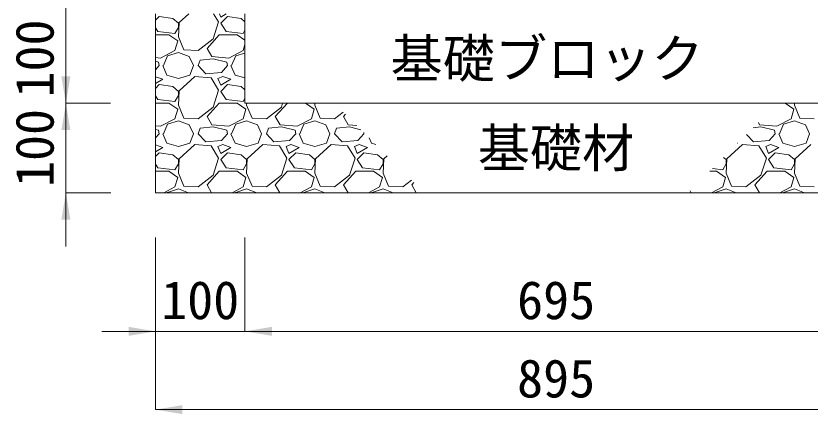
# Model space of a CAD drawing. Units: millimetres at full size. Extents: x 187207 to 255567, y 882048 to 905686.
# Drawn here: x 208067 to 208954, y 896393 to 896838 of the extents above; entities that cross this region are included whole.
import ezdxf
from ezdxf.enums import TextEntityAlignment as Align

# ---------------------------------------------------------------- set-up
doc = ezdxf.new("R2010")
doc.units = ezdxf.units.MM
doc.header["$LTSCALE"] = 20
for name, color, linetype, lineweight in [('基礎ブロック', 2, 'Continuous', 13), ('基礎材', 7, 'Continuous', 15), ('寸法線', 7, 'Continuous', 13), ('ﾊｯﾁﾝｸﾞ', 7, 'Continuous', 5)]:
    doc.layers.add(name, color=color, linetype=linetype, lineweight=lineweight)
doc.layers.add('文字', color=7, linetype='Continuous')
doc.styles.add('ＭＳ ゴシック', font='')
doc.styles.get('ＭＳ ゴシック').set_extended_font_data('MS Gothic')

# ---------------------------------------------------------------- blocks, each defined once
blk = doc.blocks.new('filled_arrow')
at = {"color": 0, "linetype": 'Continuous', "lineweight": -2}
blk.add_solid([(7.5, 1.25), (0, 0), (7.5, -1.25)], dxfattribs=at)

msp = doc.modelspace()

# ---------------------------------------------------------------- linework, layer by layer
at = {"layer": '基礎ブロック'}
for q in [(208322.37, 896840.37), (209017.37, 896740.37)]:
    msp.add_line((208322.37, 896740.37), q, dxfattribs=at)
at = {"layer": '基礎材'}
for p, q in [((208222.37, 896840.37), (208222.37, 896640.37)), ((208222.37, 896640.37), (209117.37, 896640.37))]:
    msp.add_line(p, q, dxfattribs=at)
at = {"layer": '寸法線'}
for p, q in [((208122.35, 896680.37), (208122.35, 896900.37)), ((208122.35, 896580.37), (208122.35, 896800.37)), ((208172.35, 896740.37), (208122.35, 896740.37)), ((208172.35, 896740.37), (208122.35, 896740.37)), ((208172.37, 896640.37), (208122.35, 896640.37)), ((208222.37, 896590.37), (208222.37, 896485.43)), ((208222.37, 896590.37), (208222.37, 896397.93)), ((208322.37, 896590.37), (208322.37, 896485.43)), ((208322.37, 896590.37), (208322.37, 896485.43)), ((208162.37, 896485.43), (208382.37, 896485.43)), ((208322.37, 896485.43), (209017.37, 896485.43)), ((209117.37, 896397.93), (208222.37, 896397.93))]:
    msp.add_line(p, q, dxfattribs=at)
at = {"layer": 'ﾊｯﾁﾝｸﾞ'}
for p, q in [((208259.53, 896840.37), (208248.75, 896830.53)), ((208292.95, 896831.29), (208287.4, 896840.37)), ((208293.74, 896840.37), (208295.23, 896836.62)), ((208295.23, 896836.62), (208301.48, 896840.37)), ((208226.65, 896837.39), (208222.35, 896833.08)), ((208241.89, 896835.1), (208226.65, 896837.39)), ((208247.99, 896829.77), (208241.89, 896835.1)), ((208248.75, 896830.53), (208247.99, 896814.53)), ((208247.99, 896825.19), (208247.99, 896829.77)), ((208286.85, 896812.24), (208292.95, 896831.29)), ((208302.85, 896837.39), (208295.23, 896829.77)), ((208295.23, 896829.77), (208301.33, 896820.62)), ((208318.09, 896835.1), (208302.85, 896837.39)), ((208322.35, 896831.38), (208318.09, 896835.1)), ((208222.35, 896824.79), (208225.13, 896820.62)), ((208225.13, 896820.62), (208244.18, 896818.34)), ((208244.18, 896818.34), (208247.99, 896825.19)), ((208301.33, 896820.62), (208320.38, 896818.34)), ((208320.38, 896818.34), (208322.35, 896821.88)), ((208222.35, 896816.81), (208237.32, 896816.81)), ((208237.32, 896816.81), (208247.23, 896809.95)), ((208247.99, 896814.53), (208254.09, 896800.05)), ((208270.09, 896799.29), (208286.85, 896812.24)), ((208279.99, 896801.57), (208293.71, 896816.81)), ((208293.71, 896816.81), (208313.52, 896816.81)), ((208313.52, 896816.81), (208322.35, 896810.7)), ((208247.23, 896809.95), (208244.18, 896799.29)), ((208322.35, 896806.18), (208320.38, 896799.29)), ((208244.18, 896799.29), (208228.18, 896790.9)), ((208231.23, 896782.52), (208235.8, 896793.19)), ((208235.8, 896793.19), (208247.99, 896797)), ((208247.99, 896797), (208260.18, 896792.43)), ((208254.09, 896800.05), (208270.09, 896799.29)), ((208285.33, 896792.43), (208279.99, 896801.57)), ((208320.38, 896799.29), (208304.38, 896790.9)), ((208307.43, 896782.52), (208312, 896793.19)), ((208312, 896793.19), (208322.35, 896796.42)), ((208228.18, 896790.9), (208222.35, 896791.37)), ((208225.89, 896786.33), (208222.35, 896787.22)), ((208226.65, 896782.52), (208225.89, 896786.33)), ((208260.18, 896792.43), (208264.75, 896782.52)), ((208270.09, 896782.52), (208272.37, 896788.62)), ((208286.85, 896790.14), (208272.37, 896788.62)), ((208304.38, 896790.9), (208285.33, 896792.43)), ((208302.09, 896786.33), (208286.85, 896790.14)), ((208302.85, 896782.52), (208302.09, 896786.33)), ((208226.65, 896782.52), (208222.35, 896777.74)), ((208230.46, 896782.52), (208235.04, 896771.85)), ((208260.94, 896771.85), (208264.75, 896782.52)), ((208278.47, 896773.38), (208270.09, 896782.52)), ((208302.85, 896782.52), (208296, 896774.9)), ((208306.66, 896782.52), (208311.24, 896771.85)), ((208230.46, 896767.28), (208222.35, 896769.99)), ((208222.35, 896762.41), (208230.46, 896767.28)), ((208235.04, 896771.85), (208247.99, 896768.04)), ((208247.99, 896768.04), (208260.94, 896771.85)), ((208266.28, 896770.33), (208248.75, 896754.33)), ((208284.57, 896768.81), (208266.28, 896770.33)), ((208296, 896774.9), (208278.47, 896773.38)), ((208292.95, 896755.09), (208284.57, 896768.81)), ((208297.52, 896770.33), (208292.19, 896768.04)), ((208292.19, 896768.04), (208295.23, 896760.42)), ((208295.23, 896760.42), (208306.66, 896767.28)), ((208306.66, 896767.28), (208297.52, 896770.33)), ((208311.24, 896771.85), (208322.35, 896768.59)), ((208226.65, 896761.19), (208222.35, 896756.88)), ((208241.89, 896758.9), (208226.65, 896761.19)), ((208247.99, 896753.57), (208241.89, 896758.9)), ((208302.85, 896761.19), (208295.23, 896753.57)), ((208318.09, 896758.9), (208302.85, 896761.19)), ((208322.35, 896755.18), (208318.09, 896758.9)), ((208244.18, 896742.14), (208247.99, 896748.99)), ((208248.75, 896754.33), (208247.99, 896738.33)), ((208247.99, 896748.99), (208247.99, 896753.57)), ((208286.85, 896736.04), (208292.95, 896755.09)), ((208295.23, 896753.57), (208301.33, 896744.42)), ((208222.35, 896748.59), (208225.13, 896744.42)), ((208222.35, 896740.61), (208237.32, 896740.61)), ((208225.13, 896744.42), (208244.18, 896742.14)), ((208237.32, 896740.61), (208247.23, 896733.75)), ((208279.99, 896725.37), (208293.71, 896740.61)), ((208293.71, 896740.61), (208313.52, 896740.61)), ((208301.33, 896744.42), (208320.38, 896742.14)), ((208313.52, 896740.61), (208323.43, 896733.75)), ((208320.38, 896742.14), (208322.35, 896745.68)), ((208324.29, 896740.37), (208324.19, 896738.33)), ((208356.19, 896725.37), (208369.69, 896740.37)), ((208363.05, 896736.04), (208364.44, 896740.37)), ((208390.07, 896740.37), (208399.63, 896733.75)), ((208400.49, 896740.37), (208400.39, 896738.33)), ((208925.7, 896740.37), (208935.25, 896733.75)), ((208936.11, 896740.37), (208936.01, 896738.33)), ((208247.23, 896733.75), (208244.18, 896723.09)), ((208247.99, 896738.33), (208254.09, 896723.85)), ((208270.09, 896723.09), (208286.85, 896736.04)), ((208323.43, 896733.75), (208320.38, 896723.09)), ((208324.19, 896738.33), (208330.29, 896723.85)), ((208346.29, 896723.09), (208363.05, 896736.04)), ((208399.63, 896733.75), (208396.58, 896723.09)), ((208400.39, 896738.33), (208406.49, 896723.85)), ((208935.25, 896733.75), (208932.2, 896723.09)), ((208936.01, 896738.33), (208942.11, 896723.85)), ((208244.18, 896723.09), (208228.18, 896714.7)), ((208254.09, 896723.85), (208270.09, 896723.09)), ((208285.33, 896716.23), (208279.99, 896725.37)), ((208320.38, 896723.09), (208304.38, 896714.7)), ((208330.29, 896723.85), (208346.29, 896723.09)), ((208361.53, 896716.23), (208356.19, 896725.37)), ((208396.58, 896723.09), (208380.58, 896714.7)), ((208406.49, 896723.85), (208422.49, 896723.09)), ((208422.49, 896723.09), (208432.16, 896730.56)), ((208432.39, 896725.37), (208434.74, 896727.98)), ((208437.73, 896716.23), (208432.39, 896725.37)), ((208932.2, 896723.09), (208916.2, 896714.7)), ((208942.11, 896723.85), (208958.11, 896723.09)), ((208228.18, 896714.7), (208222.35, 896715.17)), ((208231.23, 896706.32), (208235.8, 896716.99)), ((208235.8, 896716.99), (208247.99, 896720.8)), ((208247.99, 896720.8), (208260.18, 896716.23)), ((208260.18, 896716.23), (208264.75, 896706.32)), ((208286.85, 896713.94), (208272.37, 896712.42)), ((208304.38, 896714.7), (208285.33, 896716.23)), ((208302.09, 896710.13), (208286.85, 896713.94)), ((208307.43, 896706.32), (208312, 896716.99)), ((208312, 896716.99), (208324.19, 896720.8)), ((208324.19, 896720.8), (208336.38, 896716.23)), ((208336.38, 896716.23), (208340.95, 896706.32)), ((208363.05, 896713.94), (208348.57, 896712.42)), ((208380.58, 896714.7), (208361.53, 896716.23)), ((208378.29, 896710.13), (208363.05, 896713.94)), ((208383.63, 896706.32), (208388.2, 896716.99)), ((208388.2, 896716.99), (208400.39, 896720.8)), ((208400.39, 896720.8), (208412.58, 896716.23)), ((208412.58, 896716.23), (208417.15, 896706.32)), ((208439.25, 896713.94), (208424.77, 896712.42)), ((208447.25, 896715.47), (208437.73, 896716.23)), ((208451.95, 896710.77), (208439.25, 896713.94)), ((208898.68, 896713.94), (208890.04, 896713.03)), ((208897.15, 896716.23), (208895.71, 896718.7)), ((208916.2, 896714.7), (208897.15, 896716.23)), ((208913.92, 896710.13), (208898.68, 896713.94)), ((208919.25, 896706.32), (208923.82, 896716.99)), ((208923.82, 896716.99), (208936.01, 896720.8)), ((208936.01, 896720.8), (208948.21, 896716.23)), ((208948.21, 896716.23), (208952.78, 896706.32)), ((208225.89, 896710.13), (208222.35, 896711.02)), ((208226.65, 896706.32), (208222.35, 896701.54)), ((208226.65, 896706.32), (208225.89, 896710.13)), ((208230.46, 896706.32), (208235.04, 896695.65)), ((208260.94, 896695.65), (208264.75, 896706.32)), ((208270.09, 896706.32), (208272.37, 896712.42)), ((208278.47, 896697.18), (208270.09, 896706.32)), ((208302.85, 896706.32), (208296, 896698.7)), ((208302.85, 896706.32), (208302.09, 896710.13)), ((208306.66, 896706.32), (208311.24, 896695.65)), ((208337.14, 896695.65), (208340.95, 896706.32)), ((208346.29, 896706.32), (208348.57, 896712.42)), ((208354.67, 896697.18), (208346.29, 896706.32)), ((208379.05, 896706.32), (208372.2, 896698.7)), ((208379.05, 896706.32), (208378.29, 896710.13)), ((208382.86, 896706.32), (208387.44, 896695.65)), ((208413.34, 896695.65), (208417.15, 896706.32)), ((208422.49, 896706.32), (208424.77, 896712.42)), ((208430.87, 896697.18), (208422.49, 896706.32)), ((208455.25, 896706.32), (208448.4, 896698.7)), ((208455.25, 896706.32), (208454.97, 896707.75)), ((208890.29, 896697.18), (208882.59, 896705.58)), ((208914.68, 896706.32), (208907.82, 896698.7)), ((208914.68, 896706.32), (208913.92, 896710.13)), ((208918.49, 896706.32), (208923.06, 896695.65)), ((208948.97, 896695.65), (208952.78, 896706.32)), ((208235.04, 896695.65), (208247.99, 896691.84)), ((208247.99, 896691.84), (208260.94, 896695.65)), ((208296, 896698.7), (208278.47, 896697.18)), ((208311.24, 896695.65), (208324.19, 896691.84)), ((208324.19, 896691.84), (208337.14, 896695.65)), ((208372.2, 896698.7), (208354.67, 896697.18)), ((208387.44, 896695.65), (208400.39, 896691.84)), ((208400.39, 896691.84), (208413.34, 896695.65)), ((208448.4, 896698.7), (208430.87, 896697.18)), ((208461.06, 896701.66), (208463.64, 896695.65)), ((208463.64, 896695.65), (208468.5, 896694.22)), ((208872.61, 896695.61), (208872.77, 896695.65)), ((208872.77, 896695.65), (208872.83, 896695.83)), ((208907.82, 896698.7), (208890.29, 896697.18)), ((208923.06, 896695.65), (208936.01, 896691.84)), ((208936.01, 896691.84), (208948.97, 896695.65)), ((208230.46, 896691.08), (208222.35, 896693.79)), ((208222.35, 896686.21), (208230.46, 896691.08)), ((208266.28, 896694.13), (208248.75, 896678.13)), ((208284.57, 896692.61), (208266.28, 896694.13)), ((208292.95, 896678.89), (208284.57, 896692.61)), ((208297.52, 896694.13), (208292.19, 896691.84)), ((208292.19, 896691.84), (208295.23, 896684.22)), ((208295.23, 896684.22), (208306.66, 896691.08)), ((208306.66, 896691.08), (208297.52, 896694.13)), ((208342.48, 896694.13), (208324.95, 896678.13)), ((208360.77, 896692.61), (208342.48, 896694.13)), ((208369.15, 896678.89), (208360.77, 896692.61)), ((208373.72, 896694.13), (208368.39, 896691.84)), ((208368.39, 896691.84), (208371.43, 896684.22)), ((208371.43, 896684.22), (208382.86, 896691.08)), ((208382.86, 896691.08), (208373.72, 896694.13)), ((208418.68, 896694.13), (208401.15, 896678.13)), ((208436.97, 896692.61), (208418.68, 896694.13)), ((208445.35, 896678.89), (208436.97, 896692.61)), ((208449.92, 896694.13), (208444.59, 896691.84)), ((208444.59, 896691.84), (208447.63, 896684.22)), ((208447.63, 896684.22), (208459.06, 896691.08)), ((208459.06, 896691.08), (208449.92, 896694.13)), ((208878.1, 896694.13), (208860.58, 896678.13)), ((208896.39, 896692.61), (208878.1, 896694.13)), ((208904.77, 896678.89), (208896.39, 896692.61)), ((208909.34, 896694.13), (208904.01, 896691.84)), ((208904.01, 896691.84), (208907.06, 896684.22)), ((208907.06, 896684.22), (208918.49, 896691.08)), ((208918.49, 896691.08), (208909.34, 896694.13)), ((208954.3, 896694.13), (208936.78, 896678.13)), ((208226.65, 896684.99), (208222.35, 896680.68)), ((208241.89, 896682.7), (208226.65, 896684.99)), ((208247.99, 896677.37), (208241.89, 896682.7)), ((208248.75, 896678.13), (208247.99, 896662.13)), ((208286.85, 896659.84), (208292.95, 896678.89)), ((208302.85, 896684.99), (208295.23, 896677.37)), ((208318.09, 896682.7), (208302.85, 896684.99)), ((208324.19, 896677.37), (208318.09, 896682.7)), ((208324.95, 896678.13), (208324.19, 896662.13)), ((208363.05, 896659.84), (208369.15, 896678.89)), ((208379.05, 896684.99), (208371.43, 896677.37)), ((208394.29, 896682.7), (208379.05, 896684.99)), ((208400.39, 896677.37), (208394.29, 896682.7)), ((208401.15, 896678.13), (208400.39, 896662.13)), ((208439.25, 896659.84), (208445.35, 896678.89)), ((208455.25, 896684.99), (208447.63, 896677.37)), ((208470.49, 896682.7), (208455.25, 896684.99)), ((208476.59, 896677.37), (208470.49, 896682.7)), ((208477.35, 896678.13), (208476.59, 896662.13)), ((208481.14, 896681.58), (208477.35, 896678.13)), ((208859.81, 896677.37), (208856.91, 896679.91)), ((208860.58, 896678.13), (208859.81, 896662.13)), ((208898.68, 896659.84), (208904.77, 896678.89)), ((208914.68, 896684.99), (208907.06, 896677.37)), ((208929.92, 896682.7), (208914.68, 896684.99)), ((208936.01, 896677.37), (208929.92, 896682.7)), ((208936.78, 896678.13), (208936.01, 896662.13)), ((208222.35, 896672.39), (208225.13, 896668.22)), ((208244.18, 896665.94), (208247.99, 896672.79)), ((208247.99, 896672.79), (208247.99, 896677.37)), ((208295.23, 896677.37), (208301.33, 896668.22)), ((208320.38, 896665.94), (208324.19, 896672.79)), ((208324.19, 896672.79), (208324.19, 896677.37)), ((208371.43, 896677.37), (208377.53, 896668.22)), ((208396.58, 896665.94), (208400.39, 896672.79)), ((208400.39, 896672.79), (208400.39, 896677.37)), ((208447.63, 896677.37), (208453.73, 896668.22)), ((208472.78, 896665.94), (208476.59, 896672.79)), ((208476.59, 896672.79), (208476.59, 896677.37)), ((208856, 896665.94), (208859.81, 896672.79)), ((208859.81, 896672.79), (208859.81, 896677.37)), ((208907.06, 896677.37), (208913.15, 896668.22)), ((208932.2, 896665.94), (208936.01, 896672.79)), ((208936.01, 896672.79), (208936.01, 896677.37)), ((208222.35, 896664.41), (208237.32, 896664.41)), ((208225.13, 896668.22), (208244.18, 896665.94)), ((208237.32, 896664.41), (208247.23, 896657.55)), ((208247.99, 896662.13), (208254.09, 896647.65)), ((208279.99, 896649.17), (208293.71, 896664.41)), ((208293.71, 896664.41), (208313.52, 896664.41)), ((208301.33, 896668.22), (208320.38, 896665.94)), ((208313.52, 896664.41), (208323.43, 896657.55)), ((208324.19, 896662.13), (208330.29, 896647.65)), ((208356.19, 896649.17), (208369.91, 896664.41)), ((208369.91, 896664.41), (208389.72, 896664.41)), ((208377.53, 896668.22), (208396.58, 896665.94)), ((208389.72, 896664.41), (208399.63, 896657.55)), ((208400.39, 896662.13), (208406.49, 896647.65)), ((208432.39, 896649.17), (208446.11, 896664.41)), ((208446.11, 896664.41), (208465.92, 896664.41)), ((208453.73, 896668.22), (208472.78, 896665.94)), ((208465.92, 896664.41), (208475.83, 896657.55)), ((208476.59, 896662.13), (208482.69, 896647.65)), ((208841.42, 896664.41), (208849.15, 896664.41)), ((208844.34, 896667.34), (208856, 896665.94)), ((208849.15, 896664.41), (208859.05, 896657.55)), ((208859.81, 896662.13), (208865.91, 896647.65)), ((208891.82, 896649.17), (208905.53, 896664.41)), ((208905.53, 896664.41), (208925.35, 896664.41)), ((208913.15, 896668.22), (208932.2, 896665.94)), ((208925.35, 896664.41), (208935.25, 896657.55)), ((208936.01, 896662.13), (208942.11, 896647.65)), ((208247.23, 896657.55), (208244.18, 896646.89)), ((208270.09, 896646.89), (208286.85, 896659.84)), ((208323.43, 896657.55), (208320.38, 896646.89)), ((208346.29, 896646.89), (208363.05, 896659.84)), ((208399.63, 896657.55), (208396.58, 896646.89)), ((208422.49, 896646.89), (208439.25, 896659.84)), ((208475.83, 896657.55), (208472.78, 896646.89)), ((208498.69, 896646.89), (208508.36, 896654.36)), ((208508.59, 896649.17), (208510.94, 896651.78)), ((208859.05, 896657.55), (208856, 896646.89)), ((208881.91, 896646.89), (208898.68, 896659.84)), ((208935.25, 896657.55), (208932.2, 896646.89)), ((208244.18, 896646.89), (208231.74, 896640.37)), ((208235.8, 896640.79), (208247.99, 896644.6)), ((208247.99, 896644.6), (208259.27, 896640.37)), ((208254.09, 896647.65), (208270.09, 896646.89)), ((208285.13, 896640.37), (208279.99, 896649.17)), ((208320.38, 896646.89), (208307.94, 896640.37)), ((208312, 896640.79), (208324.19, 896644.6)), ((208324.19, 896644.6), (208335.47, 896640.37)), ((208330.29, 896647.65), (208346.29, 896646.89)), ((208361.33, 896640.37), (208356.19, 896649.17)), ((208396.58, 896646.89), (208384.14, 896640.37)), ((208388.2, 896640.79), (208400.39, 896644.6)), ((208400.39, 896644.6), (208411.67, 896640.37)), ((208406.49, 896647.65), (208422.49, 896646.89)), ((208437.53, 896640.37), (208432.39, 896649.17)), ((208472.78, 896646.89), (208460.34, 896640.37)), ((208464.4, 896640.79), (208476.59, 896644.6)), ((208476.59, 896644.6), (208487.87, 896640.37)), ((208482.69, 896647.65), (208498.69, 896646.89)), ((208513.73, 896640.37), (208508.59, 896649.17)), ((208820.75, 896640.37), (208819.51, 896642.5)), ((208856, 896646.89), (208843.57, 896640.37)), ((208847.62, 896640.79), (208859.81, 896644.6)), ((208859.81, 896644.6), (208871.09, 896640.37)), ((208865.91, 896647.65), (208881.91, 896646.89)), ((208896.95, 896640.37), (208891.82, 896649.17)), ((208932.2, 896646.89), (208919.77, 896640.37)), ((208923.82, 896640.79), (208936.01, 896644.6)), ((208936.01, 896644.6), (208947.29, 896640.37)), ((208942.11, 896647.65), (208958.11, 896646.89)), ((208235.62, 896640.37), (208235.8, 896640.79)), ((208311.82, 896640.37), (208312, 896640.79)), ((208388.02, 896640.37), (208388.2, 896640.79)), ((208464.22, 896640.37), (208464.4, 896640.79)), ((208847.44, 896640.37), (208847.62, 896640.79)), ((208923.64, 896640.37), (208923.82, 896640.79))]:
    msp.add_line(p, q, dxfattribs=at)

# ---------------------------------------------------------------- block references
at = {"layer": '寸法線', "xscale": 4, "yscale": 4}
for p, rotation in [((208122.35, 896740.37), 90), ((208122.35, 896740.37), 270), ((208122.35, 896640.37), 270), ((208222.37, 896485.43), 180)]:
    msp.add_blockref('filled_arrow', p, dxfattribs=dict(at, rotation=rotation))
for p in [(208322.37, 896485.43), (208322.37, 896485.43), (208222.37, 896397.93)]:
    msp.add_blockref('filled_arrow', p, dxfattribs=at)

# ---------------------------------------------------------------- texts
at = {"layer": '寸法線', "style": 'ＭＳ ゴシック'}
for p in [(208087.35, 896790.37), (208087.35, 896690.37)]:
    msp.add_text('100', height=42.72, rotation=90, dxfattribs=at).set_placement(p, align=Align.MIDDLE_CENTER)
for s, p in [('基礎材', (208669.78, 896690.37)), ('100', (208272.37, 896520.43)), ('695', (208669.87, 896520.43)), ('895', (208669.87, 896432.93))]:
    msp.add_text(s, height=42.72, dxfattribs=at).set_placement(p, align=Align.MIDDLE_CENTER)
at = {"layer": '文字', "style": 'ＭＳ ゴシック'}
msp.add_text('基礎ブロック', height=42.72, dxfattribs=at).set_placement((208659.85, 896790.37), align=Align.MIDDLE_CENTER)

doc.saveas('drawing.dxf')
